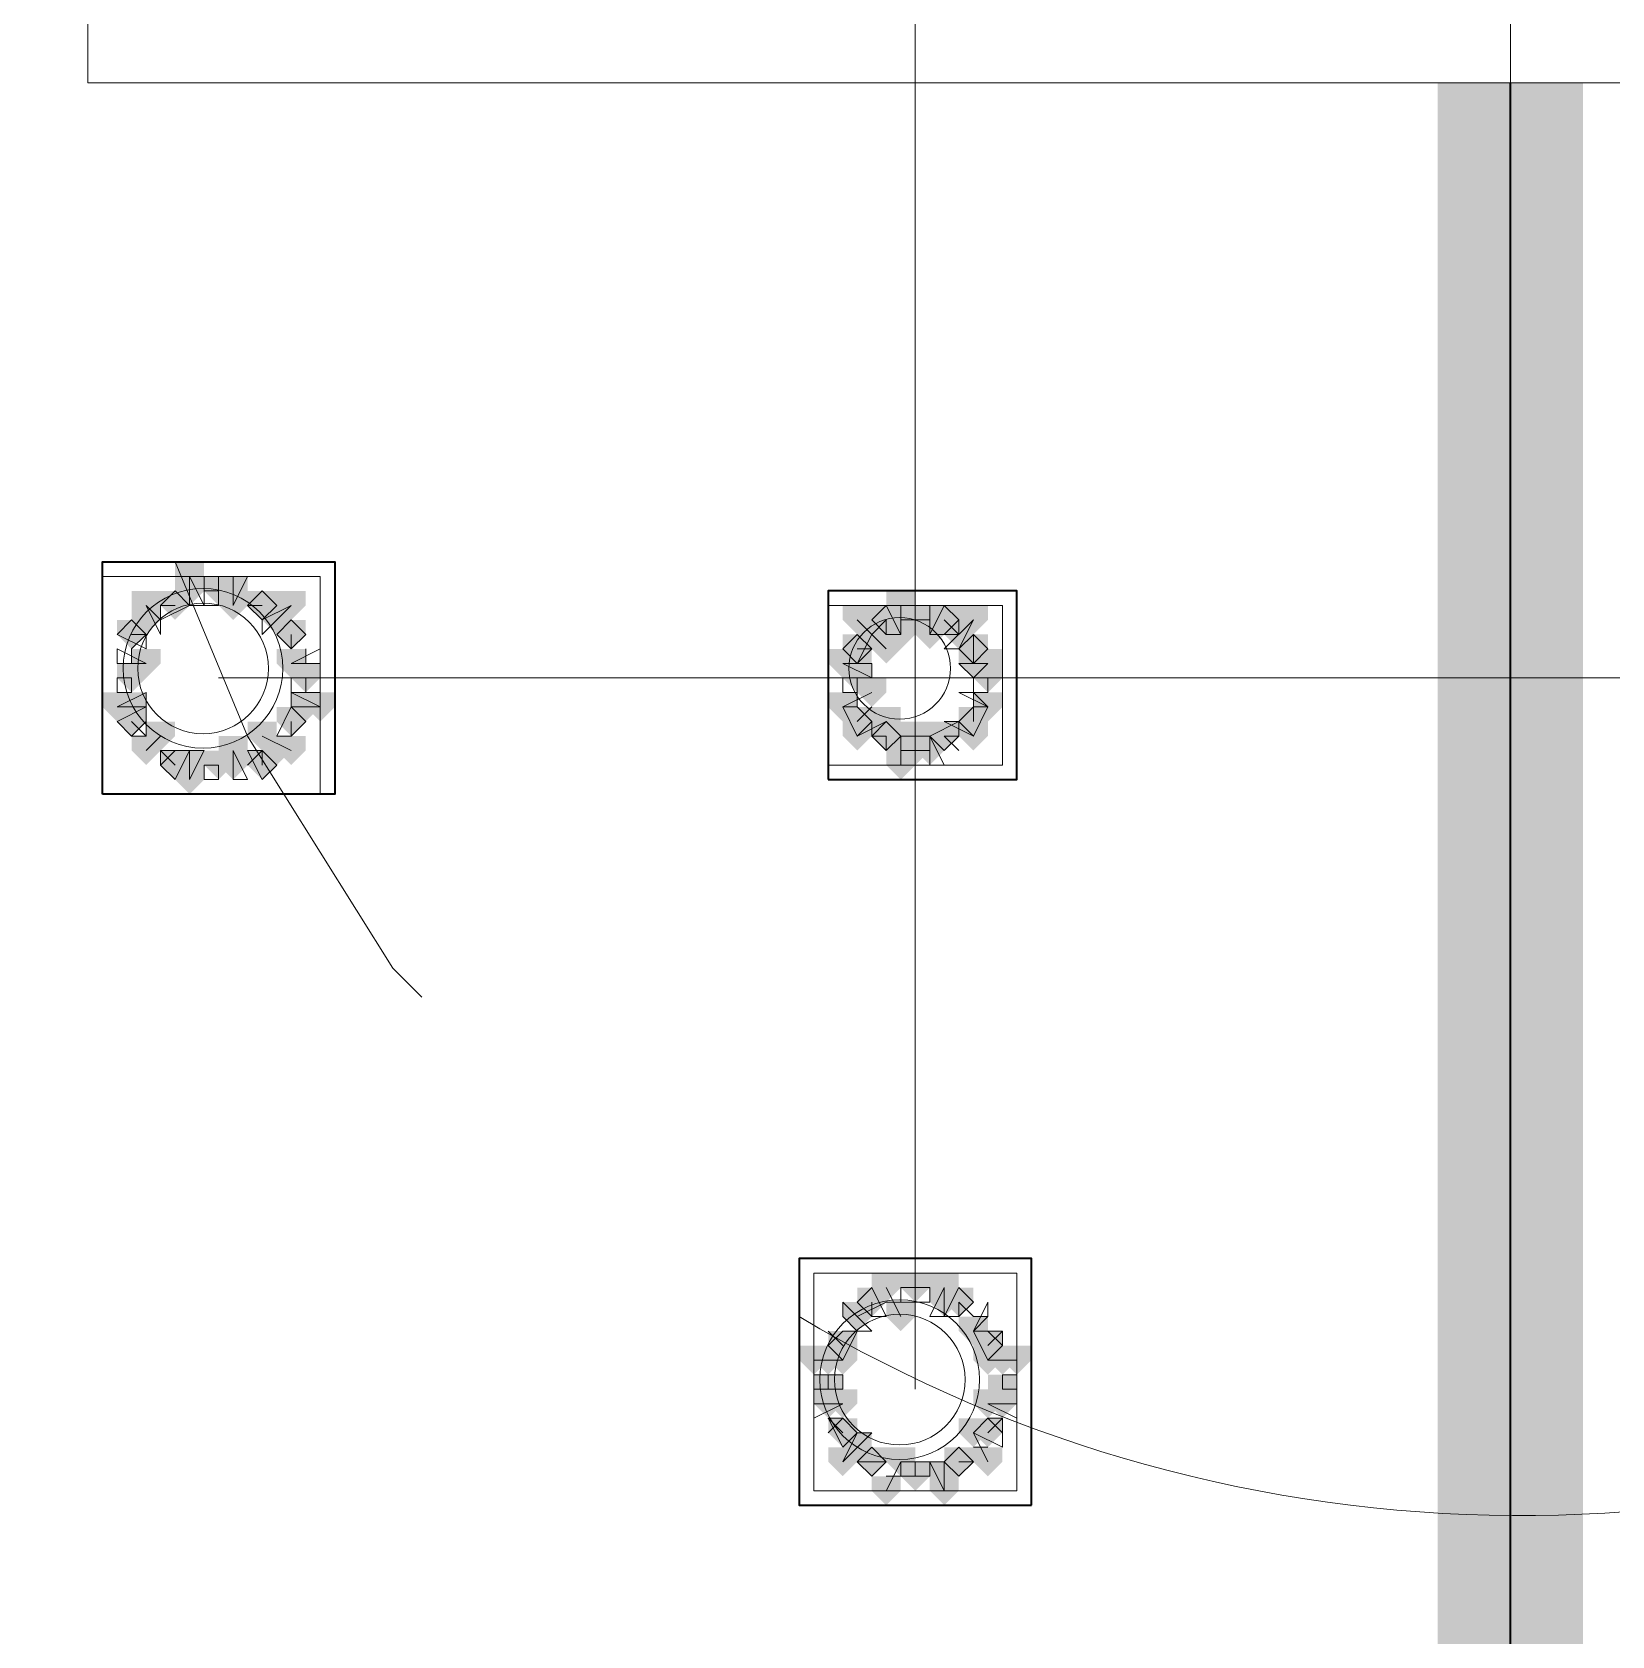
# Model space of a CAD drawing. Header units: millimetres. Extents: x 2315 to 4619, y 1334 to 1897.
# Drawn here: x 3759.81 to 3766.45, y 1548.17 to 1554.92 of the extents above; entities that cross this region are included whole.
import ezdxf

# ---------------------------------------------------------------- set-up
doc = ezdxf.new("R2010")
doc.units = ezdxf.units.MM
for name, color, linetype, true_color in [('PDF_10', 7, 'Continuous', 0x00b85c), ('PDF_AXIS', 7, 'Continuous', 0x00b85c), ('PDF_柱构件', 7, 'Continuous', 0x00b85c), ('PDF_转运站初步方案', 7, 'Continuous', 0x00b85c)]:
    doc.layers.add(name, color=color, linetype=linetype, true_color=true_color)
doc.layers.add('PDF_中心线层', color=1, linetype='Continuous')
doc.layers.add('PDF_粗实线层', color=7, linetype='Continuous')

msp = doc.modelspace()

# ---------------------------------------------------------------- hatches: boundary and pattern name
at = {"layer": 'PDF_10', "transparency": 33554559}
for points in [[(3760.5911, 1552.6298), (3760.53, 1552.6298), (3760.53, 1552.5687), (3760.5911, 1552.5076), (3760.6522, 1552.5687), (3760.6522, 1552.6298)], [(3760.5911, 1552.6298), (3760.53, 1552.6298), (3760.53, 1552.5687), (3760.5911, 1552.5076), (3760.6522, 1552.5687), (3760.6522, 1552.6298)], [(3760.4078, 1552.5687), (3760.3467, 1552.5687), (3760.3467, 1552.5076), (3760.4078, 1552.4466), (3760.4689, 1552.5076), (3760.4689, 1552.5687)], [(3760.4078, 1552.5687), (3760.3467, 1552.5687), (3760.3467, 1552.5076), (3760.4078, 1552.4466), (3760.4689, 1552.5076), (3760.4689, 1552.5687)], [(3760.7743, 1552.5687), (3760.7132, 1552.5687), (3760.7132, 1552.5076), (3760.7743, 1552.4466), (3760.8354, 1552.5076), (3760.8354, 1552.5687)], [(3760.7743, 1552.5687), (3760.7132, 1552.5687), (3760.7132, 1552.5076), (3760.7743, 1552.4466), (3760.8354, 1552.5076), (3760.8354, 1552.5687)], [(3760.7743, 1552.5687), (3760.7132, 1552.5687), (3760.7132, 1552.5076), (3760.7743, 1552.4466), (3760.8354, 1552.5076), (3760.8354, 1552.5687)], [(3760.2246, 1552.4466), (3760.1635, 1552.4466), (3760.1635, 1552.3855), (3760.2246, 1552.3244), (3760.2857, 1552.3855), (3760.2857, 1552.4466)], [(3760.2246, 1552.4466), (3760.1635, 1552.4466), (3760.1635, 1552.3855), (3760.2246, 1552.3244), (3760.2857, 1552.3855), (3760.2857, 1552.4466)], [(3760.8965, 1552.4466), (3760.8354, 1552.4466), (3760.8354, 1552.3855), (3760.8965, 1552.3244), (3760.9576, 1552.3855), (3760.9576, 1552.4466)], [(3760.8965, 1552.4466), (3760.8354, 1552.4466), (3760.8354, 1552.3855), (3760.8965, 1552.3244), (3760.9576, 1552.3855), (3760.9576, 1552.4466)], [(3760.8965, 1552.4466), (3760.8354, 1552.4466), (3760.8354, 1552.3855), (3760.8965, 1552.3244), (3760.9576, 1552.3855), (3760.9576, 1552.4466)], [(3763.4008, 1552.5076), (3763.3397, 1552.5076), (3763.3397, 1552.4466), (3763.4008, 1552.3855), (3763.4619, 1552.4466), (3763.4619, 1552.5076)], [(3763.4008, 1552.5076), (3763.3397, 1552.5076), (3763.3397, 1552.4466), (3763.4008, 1552.3855), (3763.4619, 1552.4466), (3763.4619, 1552.5076)], [(3763.523, 1552.5076), (3763.4619, 1552.5076), (3763.4619, 1552.4466), (3763.523, 1552.3855), (3763.584, 1552.4466), (3763.584, 1552.5076)], [(3763.523, 1552.5076), (3763.4619, 1552.5076), (3763.4619, 1552.4466), (3763.523, 1552.3855), (3763.584, 1552.4466), (3763.584, 1552.5076)], [(3763.6451, 1552.5076), (3763.584, 1552.5076), (3763.584, 1552.4466), (3763.6451, 1552.3855), (3763.7062, 1552.4466), (3763.7062, 1552.5076)], [(3763.6451, 1552.5076), (3763.584, 1552.5076), (3763.584, 1552.4466), (3763.6451, 1552.3855), (3763.7062, 1552.4466), (3763.7062, 1552.5076)], [(3763.2786, 1552.3855), (3763.2176, 1552.3855), (3763.2176, 1552.3244), (3763.2786, 1552.2633), (3763.3397, 1552.3244), (3763.3397, 1552.3855)], [(3763.2786, 1552.3855), (3763.2176, 1552.3855), (3763.2176, 1552.3244), (3763.2786, 1552.2633), (3763.3397, 1552.3244), (3763.3397, 1552.3855)], [(3763.7673, 1552.3855), (3763.7062, 1552.3855), (3763.7062, 1552.3244), (3763.7673, 1552.2633), (3763.8284, 1552.3244), (3763.8284, 1552.3855)], [(3763.7673, 1552.3855), (3763.7062, 1552.3855), (3763.7062, 1552.3244), (3763.7673, 1552.2633), (3763.8284, 1552.3244), (3763.8284, 1552.3855)], [(3763.7673, 1552.3855), (3763.7062, 1552.3855), (3763.7062, 1552.3244), (3763.7673, 1552.2633), (3763.8284, 1552.3244), (3763.8284, 1552.3855)], [(3760.2246, 1552.2633), (3760.1635, 1552.2633), (3760.1635, 1552.2022), (3760.2246, 1552.1412), (3760.2857, 1552.2022), (3760.2857, 1552.2633)], [(3760.2246, 1552.2633), (3760.1635, 1552.2633), (3760.1635, 1552.2022), (3760.2246, 1552.1412), (3760.2857, 1552.2022), (3760.2857, 1552.2633)], [(3760.9576, 1552.2633), (3760.8965, 1552.2633), (3760.8965, 1552.2022), (3760.9576, 1552.1412), (3761.0186, 1552.2022), (3761.0186, 1552.2633)], [(3760.9576, 1552.2633), (3760.8965, 1552.2633), (3760.8965, 1552.2022), (3760.9576, 1552.1412), (3761.0186, 1552.2022), (3761.0186, 1552.2633)], [(3763.2786, 1552.2633), (3763.2176, 1552.2633), (3763.2176, 1552.2022), (3763.2786, 1552.1412), (3763.3397, 1552.2022), (3763.3397, 1552.2633)], [(3763.2786, 1552.2633), (3763.2176, 1552.2633), (3763.2176, 1552.2022), (3763.2786, 1552.1412), (3763.3397, 1552.2022), (3763.3397, 1552.2633)], [(3763.8284, 1552.2633), (3763.7673, 1552.2633), (3763.7673, 1552.2022), (3763.8284, 1552.1412), (3763.8895, 1552.2022), (3763.8895, 1552.2633)], [(3763.8284, 1552.2633), (3763.7673, 1552.2633), (3763.7673, 1552.2022), (3763.8284, 1552.1412), (3763.8895, 1552.2022), (3763.8895, 1552.2633)], [(3760.2246, 1552.0801), (3760.1635, 1552.0801), (3760.1635, 1552.019), (3760.2246, 1551.9579), (3760.2857, 1552.019), (3760.2857, 1552.0801)], [(3760.2246, 1552.0801), (3760.1635, 1552.0801), (3760.1635, 1552.019), (3760.2246, 1551.9579), (3760.2857, 1552.019), (3760.2857, 1552.0801)], [(3760.8965, 1552.0801), (3760.8354, 1552.0801), (3760.8354, 1552.019), (3760.8965, 1551.9579), (3760.9576, 1552.019), (3760.9576, 1552.0801)], [(3760.8965, 1552.0801), (3760.8354, 1552.0801), (3760.8354, 1552.019), (3760.8965, 1551.9579), (3760.9576, 1552.019), (3760.9576, 1552.0801)], [(3763.2786, 1552.0801), (3763.2176, 1552.0801), (3763.2176, 1552.019), (3763.2786, 1551.9579), (3763.3397, 1552.019), (3763.3397, 1552.0801)], [(3763.2786, 1552.0801), (3763.2176, 1552.0801), (3763.2176, 1552.019), (3763.2786, 1551.9579), (3763.3397, 1552.019), (3763.3397, 1552.0801)], [(3763.7673, 1552.0801), (3763.7062, 1552.0801), (3763.7062, 1552.019), (3763.7673, 1551.9579), (3763.8284, 1552.019), (3763.8284, 1552.0801)], [(3763.7673, 1552.0801), (3763.7062, 1552.0801), (3763.7062, 1552.019), (3763.7673, 1551.9579), (3763.8284, 1552.019), (3763.8284, 1552.0801)], [(3763.4008, 1552.019), (3763.3397, 1552.019), (3763.3397, 1551.9579), (3763.4008, 1551.8968), (3763.4619, 1551.9579), (3763.4619, 1552.019)], [(3763.4008, 1552.019), (3763.3397, 1552.019), (3763.3397, 1551.9579), (3763.4008, 1551.8968), (3763.4619, 1551.9579), (3763.4619, 1552.019)], [(3763.6451, 1552.019), (3763.584, 1552.019), (3763.584, 1551.9579), (3763.6451, 1551.8968), (3763.7062, 1551.9579), (3763.7062, 1552.019)], [(3763.6451, 1552.019), (3763.584, 1552.019), (3763.584, 1551.9579), (3763.6451, 1551.8968), (3763.7062, 1551.9579), (3763.7062, 1552.019)], [(3763.523, 1551.9579), (3763.4619, 1551.9579), (3763.4619, 1551.8968), (3763.523, 1551.8357), (3763.584, 1551.8968), (3763.584, 1551.9579)], [(3763.523, 1551.9579), (3763.4619, 1551.9579), (3763.4619, 1551.8968), (3763.523, 1551.8357), (3763.584, 1551.8968), (3763.584, 1551.9579)], [(3760.4078, 1551.8968), (3760.3467, 1551.8968), (3760.3467, 1551.8357), (3760.4078, 1551.7747), (3760.4689, 1551.8357), (3760.4689, 1551.8968)], [(3760.4078, 1551.8968), (3760.3467, 1551.8968), (3760.3467, 1551.8357), (3760.4078, 1551.7747), (3760.4689, 1551.8357), (3760.4689, 1551.8968)], [(3760.5911, 1551.8968), (3760.53, 1551.8968), (3760.53, 1551.8357), (3760.5911, 1551.7747), (3760.6522, 1551.8357), (3760.6522, 1551.8968)], [(3760.5911, 1551.8968), (3760.53, 1551.8968), (3760.53, 1551.8357), (3760.5911, 1551.7747), (3760.6522, 1551.8357), (3760.6522, 1551.8968)], [(3760.7743, 1551.8968), (3760.7132, 1551.8968), (3760.7132, 1551.8357), (3760.7743, 1551.7747), (3760.8354, 1551.8357), (3760.8354, 1551.8968)], [(3760.7743, 1551.8968), (3760.7132, 1551.8968), (3760.7132, 1551.8357), (3760.7743, 1551.7747), (3760.8354, 1551.8357), (3760.8354, 1551.8968)], [(3763.523, 1549.6979), (3763.4619, 1549.6979), (3763.4619, 1549.6368), (3763.523, 1549.5757), (3763.584, 1549.6368), (3763.584, 1549.6979)], [(3763.523, 1549.6979), (3763.4619, 1549.6979), (3763.4619, 1549.6368), (3763.523, 1549.5757), (3763.584, 1549.6368), (3763.584, 1549.6979)], [(3763.3397, 1549.6368), (3763.2786, 1549.6368), (3763.2786, 1549.5757), (3763.3397, 1549.5147), (3763.4008, 1549.5757), (3763.4008, 1549.6368)], [(3763.3397, 1549.6368), (3763.2786, 1549.6368), (3763.2786, 1549.5757), (3763.3397, 1549.5147), (3763.4008, 1549.5757), (3763.4008, 1549.6368)], [(3763.7062, 1549.6368), (3763.6451, 1549.6368), (3763.6451, 1549.5757), (3763.7062, 1549.5147), (3763.7673, 1549.5757), (3763.7673, 1549.6368)], [(3763.7062, 1549.6368), (3763.6451, 1549.6368), (3763.6451, 1549.5757), (3763.7062, 1549.5147), (3763.7673, 1549.5757), (3763.7673, 1549.6368)], [(3763.2176, 1549.4536), (3763.1565, 1549.4536), (3763.1565, 1549.3925), (3763.2176, 1549.3314), (3763.2786, 1549.3925), (3763.2786, 1549.4536)], [(3763.2176, 1549.4536), (3763.1565, 1549.4536), (3763.1565, 1549.3925), (3763.2176, 1549.3314), (3763.2786, 1549.3925), (3763.2786, 1549.4536)], [(3763.8284, 1549.4536), (3763.7673, 1549.4536), (3763.7673, 1549.3925), (3763.8284, 1549.3314), (3763.8895, 1549.3925), (3763.8895, 1549.4536)], [(3763.8284, 1549.4536), (3763.7673, 1549.4536), (3763.7673, 1549.3925), (3763.8284, 1549.3314), (3763.8895, 1549.3925), (3763.8895, 1549.4536)], [(3763.1565, 1549.2703), (3763.0954, 1549.2703), (3763.0954, 1549.2093), (3763.1565, 1549.1482), (3763.2176, 1549.2093), (3763.2176, 1549.2703)], [(3763.1565, 1549.2703), (3763.0954, 1549.2703), (3763.0954, 1549.2093), (3763.1565, 1549.1482), (3763.2176, 1549.2093), (3763.2176, 1549.2703)], [(3763.1565, 1549.2703), (3763.0954, 1549.2703), (3763.0954, 1549.2093), (3763.1565, 1549.1482), (3763.2176, 1549.2093), (3763.2176, 1549.2703)], [(3763.8895, 1549.2703), (3763.8284, 1549.2703), (3763.8284, 1549.2093), (3763.8895, 1549.1482), (3763.9505, 1549.2093), (3763.9505, 1549.2703)], [(3763.8895, 1549.2703), (3763.8284, 1549.2703), (3763.8284, 1549.2093), (3763.8895, 1549.1482), (3763.9505, 1549.2093), (3763.9505, 1549.2703)], [(3763.2176, 1549.0871), (3763.1565, 1549.0871), (3763.1565, 1549.026), (3763.2176, 1548.9649), (3763.2786, 1549.026), (3763.2786, 1549.0871)], [(3763.2176, 1549.0871), (3763.1565, 1549.0871), (3763.1565, 1549.026), (3763.2176, 1548.9649), (3763.2786, 1549.026), (3763.2786, 1549.0871)], [(3763.8284, 1549.0871), (3763.7673, 1549.0871), (3763.7673, 1549.026), (3763.8284, 1548.9649), (3763.8895, 1549.026), (3763.8895, 1549.0871)], [(3763.8284, 1549.0871), (3763.7673, 1549.0871), (3763.7673, 1549.026), (3763.8284, 1548.9649), (3763.8895, 1549.026), (3763.8895, 1549.0871)], [(3763.3397, 1548.9649), (3763.2786, 1548.9649), (3763.2786, 1548.9039), (3763.3397, 1548.8428), (3763.4008, 1548.9039), (3763.4008, 1548.9649)], [(3763.3397, 1548.9649), (3763.2786, 1548.9649), (3763.2786, 1548.9039), (3763.3397, 1548.8428), (3763.4008, 1548.9039), (3763.4008, 1548.9649)], [(3763.3397, 1548.9649), (3763.2786, 1548.9649), (3763.2786, 1548.9039), (3763.3397, 1548.8428), (3763.4008, 1548.9039), (3763.4008, 1548.9649)], [(3763.7062, 1548.9649), (3763.6451, 1548.9649), (3763.6451, 1548.9039), (3763.7062, 1548.8428), (3763.7673, 1548.9039), (3763.7673, 1548.9649)], [(3763.7062, 1548.9649), (3763.6451, 1548.9649), (3763.6451, 1548.9039), (3763.7062, 1548.8428), (3763.7673, 1548.9039), (3763.7673, 1548.9649)], [(3763.7062, 1548.9649), (3763.6451, 1548.9649), (3763.6451, 1548.9039), (3763.7062, 1548.8428), (3763.7673, 1548.9039), (3763.7673, 1548.9649)], [(3763.523, 1548.9039), (3763.4619, 1548.9039), (3763.4619, 1548.8428), (3763.523, 1548.7817), (3763.584, 1548.8428), (3763.584, 1548.9039)], [(3763.523, 1548.9039), (3763.4619, 1548.9039), (3763.4619, 1548.8428), (3763.523, 1548.7817), (3763.584, 1548.8428), (3763.584, 1548.9039)]]:
    msp.add_hatch(color=6, dxfattribs=at).paths.add_polyline_path(points)
at = {"layer": 'PDF_柱构件', "transparency": 33554559}
for points in [[(3760.4689, 1552.6909), (3760.4078, 1552.6909), (3760.4078, 1552.6298), (3760.4689, 1552.5687), (3760.53, 1552.6298), (3760.53, 1552.6909)], [(3760.4689, 1552.6298), (3760.4078, 1552.6298), (3760.4078, 1552.5687), (3760.4689, 1552.5076), (3760.53, 1552.5687), (3760.53, 1552.6298)], [(3760.6522, 1552.6298), (3760.5911, 1552.6298), (3760.5911, 1552.5687), (3760.6522, 1552.5076), (3760.7132, 1552.5687), (3760.7132, 1552.6298)], [(3760.2857, 1552.5687), (3760.2246, 1552.5687), (3760.2246, 1552.5076), (3760.2857, 1552.4466), (3760.3467, 1552.5076), (3760.3467, 1552.5687)], [(3760.6522, 1552.5687), (3760.5911, 1552.5687), (3760.5911, 1552.5076), (3760.6522, 1552.4466), (3760.7132, 1552.5076), (3760.7132, 1552.5687)], [(3760.8965, 1552.5687), (3760.8354, 1552.5687), (3760.8354, 1552.5076), (3760.8965, 1552.4466), (3760.9576, 1552.5076), (3760.9576, 1552.5687)], [(3763.4619, 1552.5687), (3763.4008, 1552.5687), (3763.4008, 1552.5076), (3763.4619, 1552.4466), (3763.523, 1552.5076), (3763.523, 1552.5687)], [(3760.2857, 1552.5076), (3760.2246, 1552.5076), (3760.2246, 1552.4466), (3760.2857, 1552.3855), (3760.3467, 1552.4466), (3760.3467, 1552.5076)], [(3760.8354, 1552.5076), (3760.7743, 1552.5076), (3760.7743, 1552.4466), (3760.8354, 1552.3855), (3760.8965, 1552.4466), (3760.8965, 1552.5076)], [(3763.2786, 1552.5076), (3763.2176, 1552.5076), (3763.2176, 1552.4466), (3763.2786, 1552.3855), (3763.3397, 1552.4466), (3763.3397, 1552.5076)], [(3763.3397, 1552.4466), (3763.2786, 1552.4466), (3763.2786, 1552.3855), (3763.3397, 1552.3244), (3763.4008, 1552.3855), (3763.4008, 1552.4466)], [(3763.4619, 1552.5076), (3763.4008, 1552.5076), (3763.4008, 1552.4466), (3763.4619, 1552.3855), (3763.523, 1552.4466), (3763.523, 1552.5076)], [(3763.4619, 1552.4466), (3763.4008, 1552.4466), (3763.4008, 1552.3855), (3763.4619, 1552.3244), (3763.523, 1552.3855), (3763.523, 1552.4466)], [(3763.584, 1552.5076), (3763.523, 1552.5076), (3763.523, 1552.4466), (3763.584, 1552.3855), (3763.6451, 1552.4466), (3763.6451, 1552.5076)], [(3763.584, 1552.4466), (3763.523, 1552.4466), (3763.523, 1552.3855), (3763.584, 1552.3244), (3763.6451, 1552.3855), (3763.6451, 1552.4466)], [(3763.7062, 1552.4466), (3763.6451, 1552.4466), (3763.6451, 1552.3855), (3763.7062, 1552.3244), (3763.7673, 1552.3855), (3763.7673, 1552.4466)], [(3763.7673, 1552.5076), (3763.7062, 1552.5076), (3763.7062, 1552.4466), (3763.7673, 1552.3855), (3763.8284, 1552.4466), (3763.8284, 1552.5076)], [(3763.4008, 1552.3855), (3763.3397, 1552.3855), (3763.3397, 1552.3244), (3763.4008, 1552.2633), (3763.4619, 1552.3244), (3763.4619, 1552.3855)], [(3760.2857, 1552.3244), (3760.2246, 1552.3244), (3760.2246, 1552.2633), (3760.2857, 1552.2022), (3760.3467, 1552.2633), (3760.3467, 1552.3244)], [(3760.8965, 1552.3244), (3760.8354, 1552.3244), (3760.8354, 1552.2633), (3760.8965, 1552.2022), (3760.9576, 1552.2633), (3760.9576, 1552.3244)], [(3763.2176, 1552.3244), (3763.1565, 1552.3244), (3763.1565, 1552.2633), (3763.2176, 1552.2022), (3763.2786, 1552.2633), (3763.2786, 1552.3244)], [(3763.2786, 1552.3244), (3763.2176, 1552.3244), (3763.2176, 1552.2633), (3763.2786, 1552.2022), (3763.3397, 1552.2633), (3763.3397, 1552.3244)], [(3763.7673, 1552.3244), (3763.7062, 1552.3244), (3763.7062, 1552.2633), (3763.7673, 1552.2022), (3763.8284, 1552.2633), (3763.8284, 1552.3244)], [(3763.8284, 1552.3244), (3763.7673, 1552.3244), (3763.7673, 1552.2633), (3763.8284, 1552.2022), (3763.8895, 1552.2633), (3763.8895, 1552.3244)], [(3763.3397, 1552.2022), (3763.2786, 1552.2022), (3763.2786, 1552.1412), (3763.3397, 1552.0801), (3763.4008, 1552.1412), (3763.4008, 1552.2022)], [(3760.1635, 1552.1412), (3760.1024, 1552.1412), (3760.1024, 1552.0801), (3760.1635, 1552.019), (3760.2246, 1552.0801), (3760.2246, 1552.1412)], [(3760.2246, 1552.1412), (3760.1635, 1552.1412), (3760.1635, 1552.0801), (3760.2246, 1552.019), (3760.2857, 1552.0801), (3760.2857, 1552.1412)], [(3760.9576, 1552.1412), (3760.8965, 1552.1412), (3760.8965, 1552.0801), (3760.9576, 1552.019), (3761.0186, 1552.0801), (3761.0186, 1552.1412)], [(3761.0186, 1552.1412), (3760.9576, 1552.1412), (3760.9576, 1552.0801), (3761.0186, 1552.019), (3761.0797, 1552.0801), (3761.0797, 1552.1412)], [(3763.2176, 1552.1412), (3763.1565, 1552.1412), (3763.1565, 1552.0801), (3763.2176, 1552.019), (3763.2786, 1552.0801), (3763.2786, 1552.1412)], [(3763.8284, 1552.1412), (3763.7673, 1552.1412), (3763.7673, 1552.0801), (3763.8284, 1552.019), (3763.8895, 1552.0801), (3763.8895, 1552.1412)], [(3763.4008, 1552.0801), (3763.3397, 1552.0801), (3763.3397, 1552.019), (3763.4008, 1551.9579), (3763.4619, 1552.019), (3763.4619, 1552.0801)], [(3760.3467, 1552.019), (3760.2857, 1552.019), (3760.2857, 1551.9579), (3760.3467, 1551.8968), (3760.4078, 1551.9579), (3760.4078, 1552.019)], [(3760.7743, 1552.019), (3760.7132, 1552.019), (3760.7132, 1551.9579), (3760.7743, 1551.8968), (3760.8354, 1551.9579), (3760.8354, 1552.019)], [(3763.2786, 1552.019), (3763.2176, 1552.019), (3763.2176, 1551.9579), (3763.2786, 1551.8968), (3763.3397, 1551.9579), (3763.3397, 1552.019)], [(3763.4619, 1552.019), (3763.4008, 1552.019), (3763.4008, 1551.9579), (3763.4619, 1551.8968), (3763.523, 1551.9579), (3763.523, 1552.019)], [(3763.584, 1552.019), (3763.523, 1552.019), (3763.523, 1551.9579), (3763.584, 1551.8968), (3763.6451, 1551.9579), (3763.6451, 1552.019)], [(3763.7673, 1552.019), (3763.7062, 1552.019), (3763.7062, 1551.9579), (3763.7673, 1551.8968), (3763.8284, 1551.9579), (3763.8284, 1552.019)], [(3760.2857, 1551.9579), (3760.2246, 1551.9579), (3760.2246, 1551.8968), (3760.2857, 1551.8357), (3760.3467, 1551.8968), (3760.3467, 1551.9579)], [(3760.2857, 1551.9579), (3760.2246, 1551.9579), (3760.2246, 1551.8968), (3760.2857, 1551.8357), (3760.3467, 1551.8968), (3760.3467, 1551.9579)], [(3760.6522, 1551.9579), (3760.5911, 1551.9579), (3760.5911, 1551.8968), (3760.6522, 1551.8357), (3760.7132, 1551.8968), (3760.7132, 1551.9579)], [(3760.8354, 1551.9579), (3760.7743, 1551.9579), (3760.7743, 1551.8968), (3760.8354, 1551.8357), (3760.8965, 1551.8968), (3760.8965, 1551.9579)], [(3760.8965, 1551.9579), (3760.8354, 1551.9579), (3760.8354, 1551.8968), (3760.8965, 1551.8357), (3760.9576, 1551.8968), (3760.9576, 1551.9579)], [(3763.4619, 1551.9579), (3763.4008, 1551.9579), (3763.4008, 1551.8968), (3763.4619, 1551.8357), (3763.523, 1551.8968), (3763.523, 1551.9579)], [(3763.584, 1551.9579), (3763.523, 1551.9579), (3763.523, 1551.8968), (3763.584, 1551.8357), (3763.6451, 1551.8968), (3763.6451, 1551.9579)], [(3760.4689, 1551.8968), (3760.4078, 1551.8968), (3760.4078, 1551.8357), (3760.4689, 1551.7747), (3760.53, 1551.8357), (3760.53, 1551.8968)], [(3760.6522, 1551.8968), (3760.5911, 1551.8968), (3760.5911, 1551.8357), (3760.6522, 1551.7747), (3760.7132, 1551.8357), (3760.7132, 1551.8968)], [(3763.4619, 1551.8968), (3763.4008, 1551.8968), (3763.4008, 1551.8357), (3763.4619, 1551.7747), (3763.523, 1551.8357), (3763.523, 1551.8968)], [(3760.4689, 1551.8357), (3760.4078, 1551.8357), (3760.4078, 1551.7747), (3760.4689, 1551.7136), (3760.53, 1551.7747), (3760.53, 1551.8357)], [(3763.4008, 1549.6979), (3763.3397, 1549.6979), (3763.3397, 1549.6368), (3763.4008, 1549.5757), (3763.4619, 1549.6368), (3763.4619, 1549.6979)], [(3763.6451, 1549.6979), (3763.584, 1549.6979), (3763.584, 1549.6368), (3763.6451, 1549.5757), (3763.7062, 1549.6368), (3763.7062, 1549.6979)], [(3763.6451, 1549.6368), (3763.584, 1549.6368), (3763.584, 1549.5757), (3763.6451, 1549.5147), (3763.7062, 1549.5757), (3763.7062, 1549.6368)], [(3763.2786, 1549.5757), (3763.2176, 1549.5757), (3763.2176, 1549.5147), (3763.2786, 1549.4536), (3763.3397, 1549.5147), (3763.3397, 1549.5757)], [(3763.4619, 1549.5757), (3763.4008, 1549.5757), (3763.4008, 1549.5147), (3763.4619, 1549.4536), (3763.523, 1549.5147), (3763.523, 1549.5757)], [(3763.7673, 1549.5147), (3763.7062, 1549.5147), (3763.7062, 1549.4536), (3763.7673, 1549.3925), (3763.8284, 1549.4536), (3763.8284, 1549.5147)], [(3763.0954, 1549.3925), (3763.0343, 1549.3925), (3763.0343, 1549.3314), (3763.0954, 1549.2703), (3763.1565, 1549.3314), (3763.1565, 1549.3925)], [(3763.1565, 1549.3925), (3763.0954, 1549.3925), (3763.0954, 1549.3314), (3763.1565, 1549.2703), (3763.2176, 1549.3314), (3763.2176, 1549.3925)], [(3763.2176, 1549.3925), (3763.1565, 1549.3925), (3763.1565, 1549.3314), (3763.2176, 1549.2703), (3763.2786, 1549.3314), (3763.2786, 1549.3925)], [(3763.8284, 1549.3925), (3763.7673, 1549.3925), (3763.7673, 1549.3314), (3763.8284, 1549.2703), (3763.8895, 1549.3314), (3763.8895, 1549.3925)], [(3763.8895, 1549.3925), (3763.8284, 1549.3925), (3763.8284, 1549.3314), (3763.8895, 1549.2703), (3763.9505, 1549.3314), (3763.9505, 1549.3925)], [(3763.9505, 1549.3925), (3763.8895, 1549.3925), (3763.8895, 1549.3314), (3763.9505, 1549.2703), (3764.0116, 1549.3314), (3764.0116, 1549.3925)], [(3763.1565, 1549.2093), (3763.0954, 1549.2093), (3763.0954, 1549.1482), (3763.1565, 1549.0871), (3763.2176, 1549.1482), (3763.2176, 1549.2093)], [(3763.2176, 1549.2093), (3763.1565, 1549.2093), (3763.1565, 1549.1482), (3763.2176, 1549.0871), (3763.2786, 1549.1482), (3763.2786, 1549.2093)], [(3763.8284, 1549.2093), (3763.7673, 1549.2093), (3763.7673, 1549.1482), (3763.8284, 1549.0871), (3763.8895, 1549.1482), (3763.8895, 1549.2093)], [(3763.8895, 1549.2093), (3763.8284, 1549.2093), (3763.8284, 1549.1482), (3763.8895, 1549.0871), (3763.9505, 1549.1482), (3763.9505, 1549.2093)], [(3763.7673, 1549.0871), (3763.7062, 1549.0871), (3763.7062, 1549.026), (3763.7673, 1548.9649), (3763.8284, 1549.026), (3763.8284, 1549.0871)], [(3763.2786, 1549.026), (3763.2176, 1549.026), (3763.2176, 1548.9649), (3763.2786, 1548.9039), (3763.3397, 1548.9649), (3763.3397, 1549.026)], [(3763.2176, 1548.9649), (3763.1565, 1548.9649), (3763.1565, 1548.9039), (3763.2176, 1548.8428), (3763.2786, 1548.9039), (3763.2786, 1548.9649)], [(3763.4619, 1548.9649), (3763.4008, 1548.9649), (3763.4008, 1548.9039), (3763.4619, 1548.8428), (3763.523, 1548.9039), (3763.523, 1548.9649)], [(3763.8284, 1548.9649), (3763.7673, 1548.9649), (3763.7673, 1548.9039), (3763.8284, 1548.8428), (3763.8895, 1548.9039), (3763.8895, 1548.9649)], [(3763.6451, 1548.9039), (3763.584, 1548.9039), (3763.584, 1548.8428), (3763.6451, 1548.7817), (3763.7062, 1548.8428), (3763.7062, 1548.9039)], [(3763.4008, 1548.8428), (3763.3397, 1548.8428), (3763.3397, 1548.7817), (3763.4008, 1548.7206), (3763.4619, 1548.7817), (3763.4619, 1548.8428)], [(3763.6451, 1548.8428), (3763.584, 1548.8428), (3763.584, 1548.7817), (3763.6451, 1548.7206), (3763.7062, 1548.7817), (3763.7062, 1548.8428)]]:
    msp.add_hatch(color=6, dxfattribs=at).paths.add_polyline_path(points)
at = {"layer": 'PDF_粗实线层', "transparency": 33554559}
msp.add_hatch(color=256, dxfattribs=at).paths.add_polyline_path([(3766.3327, 1554.7066), (3765.7219, 1554.7066), (3765.7219, 1542.0017), (3710.3213, 1542.0017), (3710.3213, 1554.7066), (3709.7105, 1554.7066), (3709.7105, 1541.3909), (3766.3327, 1541.3909)])
at = {"layer": 'PDF_转运站初步方案', "transparency": 33554559}
for points in [[(3760.5911, 1552.6298), (3760.53, 1552.6298), (3760.53, 1552.5687), (3760.5911, 1552.5076), (3760.6522, 1552.5687), (3760.6522, 1552.6298)], [(3760.5911, 1552.6298), (3760.53, 1552.6298), (3760.53, 1552.5687), (3760.5911, 1552.5076), (3760.6522, 1552.5687), (3760.6522, 1552.6298)], [(3760.4078, 1552.5687), (3760.3467, 1552.5687), (3760.3467, 1552.5076), (3760.4078, 1552.4466), (3760.4689, 1552.5076), (3760.4689, 1552.5687)], [(3760.4078, 1552.5687), (3760.3467, 1552.5687), (3760.3467, 1552.5076), (3760.4078, 1552.4466), (3760.4689, 1552.5076), (3760.4689, 1552.5687)], [(3760.7743, 1552.5687), (3760.7132, 1552.5687), (3760.7132, 1552.5076), (3760.7743, 1552.4466), (3760.8354, 1552.5076), (3760.8354, 1552.5687)], [(3760.7743, 1552.5687), (3760.7132, 1552.5687), (3760.7132, 1552.5076), (3760.7743, 1552.4466), (3760.8354, 1552.5076), (3760.8354, 1552.5687)], [(3760.2246, 1552.4466), (3760.1635, 1552.4466), (3760.1635, 1552.3855), (3760.2246, 1552.3244), (3760.2857, 1552.3855), (3760.2857, 1552.4466)], [(3760.2246, 1552.4466), (3760.1635, 1552.4466), (3760.1635, 1552.3855), (3760.2246, 1552.3244), (3760.2857, 1552.3855), (3760.2857, 1552.4466)], [(3760.8965, 1552.4466), (3760.8354, 1552.4466), (3760.8354, 1552.3855), (3760.8965, 1552.3244), (3760.9576, 1552.3855), (3760.9576, 1552.4466)], [(3760.8965, 1552.4466), (3760.8354, 1552.4466), (3760.8354, 1552.3855), (3760.8965, 1552.3244), (3760.9576, 1552.3855), (3760.9576, 1552.4466)], [(3763.4008, 1552.5076), (3763.3397, 1552.5076), (3763.3397, 1552.4466), (3763.4008, 1552.3855), (3763.4619, 1552.4466), (3763.4619, 1552.5076)], [(3763.4008, 1552.5076), (3763.3397, 1552.5076), (3763.3397, 1552.4466), (3763.4008, 1552.3855), (3763.4619, 1552.4466), (3763.4619, 1552.5076)], [(3763.523, 1552.5076), (3763.4619, 1552.5076), (3763.4619, 1552.4466), (3763.523, 1552.3855), (3763.584, 1552.4466), (3763.584, 1552.5076)], [(3763.523, 1552.5076), (3763.4619, 1552.5076), (3763.4619, 1552.4466), (3763.523, 1552.3855), (3763.584, 1552.4466), (3763.584, 1552.5076)], [(3763.6451, 1552.5076), (3763.584, 1552.5076), (3763.584, 1552.4466), (3763.6451, 1552.3855), (3763.7062, 1552.4466), (3763.7062, 1552.5076)], [(3763.6451, 1552.5076), (3763.584, 1552.5076), (3763.584, 1552.4466), (3763.6451, 1552.3855), (3763.7062, 1552.4466), (3763.7062, 1552.5076)], [(3763.2786, 1552.3855), (3763.2176, 1552.3855), (3763.2176, 1552.3244), (3763.2786, 1552.2633), (3763.3397, 1552.3244), (3763.3397, 1552.3855)], [(3763.2786, 1552.3855), (3763.2176, 1552.3855), (3763.2176, 1552.3244), (3763.2786, 1552.2633), (3763.3397, 1552.3244), (3763.3397, 1552.3855)], [(3763.7673, 1552.3855), (3763.7062, 1552.3855), (3763.7062, 1552.3244), (3763.7673, 1552.2633), (3763.8284, 1552.3244), (3763.8284, 1552.3855)], [(3763.7673, 1552.3855), (3763.7062, 1552.3855), (3763.7062, 1552.3244), (3763.7673, 1552.2633), (3763.8284, 1552.3244), (3763.8284, 1552.3855)], [(3760.2246, 1552.2633), (3760.1635, 1552.2633), (3760.1635, 1552.2022), (3760.2246, 1552.1412), (3760.2857, 1552.2022), (3760.2857, 1552.2633)], [(3760.2246, 1552.2633), (3760.1635, 1552.2633), (3760.1635, 1552.2022), (3760.2246, 1552.1412), (3760.2857, 1552.2022), (3760.2857, 1552.2633)], [(3760.9576, 1552.2633), (3760.8965, 1552.2633), (3760.8965, 1552.2022), (3760.9576, 1552.1412), (3761.0186, 1552.2022), (3761.0186, 1552.2633)], [(3760.9576, 1552.2633), (3760.8965, 1552.2633), (3760.8965, 1552.2022), (3760.9576, 1552.1412), (3761.0186, 1552.2022), (3761.0186, 1552.2633)], [(3763.2786, 1552.2633), (3763.2176, 1552.2633), (3763.2176, 1552.2022), (3763.2786, 1552.1412), (3763.3397, 1552.2022), (3763.3397, 1552.2633)], [(3763.2786, 1552.2633), (3763.2176, 1552.2633), (3763.2176, 1552.2022), (3763.2786, 1552.1412), (3763.3397, 1552.2022), (3763.3397, 1552.2633)], [(3763.8284, 1552.2633), (3763.7673, 1552.2633), (3763.7673, 1552.2022), (3763.8284, 1552.1412), (3763.8895, 1552.2022), (3763.8895, 1552.2633)], [(3763.8284, 1552.2633), (3763.7673, 1552.2633), (3763.7673, 1552.2022), (3763.8284, 1552.1412), (3763.8895, 1552.2022), (3763.8895, 1552.2633)], [(3760.2246, 1552.0801), (3760.1635, 1552.0801), (3760.1635, 1552.019), (3760.2246, 1551.9579), (3760.2857, 1552.019), (3760.2857, 1552.0801)], [(3760.2246, 1552.0801), (3760.1635, 1552.0801), (3760.1635, 1552.019), (3760.2246, 1551.9579), (3760.2857, 1552.019), (3760.2857, 1552.0801)], [(3760.8965, 1552.0801), (3760.8354, 1552.0801), (3760.8354, 1552.019), (3760.8965, 1551.9579), (3760.9576, 1552.019), (3760.9576, 1552.0801)], [(3760.8965, 1552.0801), (3760.8354, 1552.0801), (3760.8354, 1552.019), (3760.8965, 1551.9579), (3760.9576, 1552.019), (3760.9576, 1552.0801)], [(3763.2786, 1552.0801), (3763.2176, 1552.0801), (3763.2176, 1552.019), (3763.2786, 1551.9579), (3763.3397, 1552.019), (3763.3397, 1552.0801)], [(3763.2786, 1552.0801), (3763.2176, 1552.0801), (3763.2176, 1552.019), (3763.2786, 1551.9579), (3763.3397, 1552.019), (3763.3397, 1552.0801)], [(3763.7673, 1552.0801), (3763.7062, 1552.0801), (3763.7062, 1552.019), (3763.7673, 1551.9579), (3763.8284, 1552.019), (3763.8284, 1552.0801)], [(3763.7673, 1552.0801), (3763.7062, 1552.0801), (3763.7062, 1552.019), (3763.7673, 1551.9579), (3763.8284, 1552.019), (3763.8284, 1552.0801)], [(3763.4008, 1552.019), (3763.3397, 1552.019), (3763.3397, 1551.9579), (3763.4008, 1551.8968), (3763.4619, 1551.9579), (3763.4619, 1552.019)], [(3763.4008, 1552.019), (3763.3397, 1552.019), (3763.3397, 1551.9579), (3763.4008, 1551.8968), (3763.4619, 1551.9579), (3763.4619, 1552.019)], [(3763.6451, 1552.019), (3763.584, 1552.019), (3763.584, 1551.9579), (3763.6451, 1551.8968), (3763.7062, 1551.9579), (3763.7062, 1552.019)], [(3763.6451, 1552.019), (3763.584, 1552.019), (3763.584, 1551.9579), (3763.6451, 1551.8968), (3763.7062, 1551.9579), (3763.7062, 1552.019)], [(3763.523, 1551.9579), (3763.4619, 1551.9579), (3763.4619, 1551.8968), (3763.523, 1551.8357), (3763.584, 1551.8968), (3763.584, 1551.9579)], [(3763.523, 1551.9579), (3763.4619, 1551.9579), (3763.4619, 1551.8968), (3763.523, 1551.8357), (3763.584, 1551.8968), (3763.584, 1551.9579)], [(3760.4078, 1551.8968), (3760.3467, 1551.8968), (3760.3467, 1551.8357), (3760.4078, 1551.7747), (3760.4689, 1551.8357), (3760.4689, 1551.8968)], [(3760.4078, 1551.8968), (3760.3467, 1551.8968), (3760.3467, 1551.8357), (3760.4078, 1551.7747), (3760.4689, 1551.8357), (3760.4689, 1551.8968)], [(3760.5911, 1551.8968), (3760.53, 1551.8968), (3760.53, 1551.8357), (3760.5911, 1551.7747), (3760.6522, 1551.8357), (3760.6522, 1551.8968)], [(3760.5911, 1551.8968), (3760.53, 1551.8968), (3760.53, 1551.8357), (3760.5911, 1551.7747), (3760.6522, 1551.8357), (3760.6522, 1551.8968)], [(3760.7743, 1551.8968), (3760.7132, 1551.8968), (3760.7132, 1551.8357), (3760.7743, 1551.7747), (3760.8354, 1551.8357), (3760.8354, 1551.8968)], [(3760.7743, 1551.8968), (3760.7132, 1551.8968), (3760.7132, 1551.8357), (3760.7743, 1551.7747), (3760.8354, 1551.8357), (3760.8354, 1551.8968)], [(3763.523, 1549.6979), (3763.4619, 1549.6979), (3763.4619, 1549.6368), (3763.523, 1549.5757), (3763.584, 1549.6368), (3763.584, 1549.6979)], [(3763.523, 1549.6979), (3763.4619, 1549.6979), (3763.4619, 1549.6368), (3763.523, 1549.5757), (3763.584, 1549.6368), (3763.584, 1549.6979)], [(3763.3397, 1549.6368), (3763.2786, 1549.6368), (3763.2786, 1549.5757), (3763.3397, 1549.5147), (3763.4008, 1549.5757), (3763.4008, 1549.6368)], [(3763.3397, 1549.6368), (3763.2786, 1549.6368), (3763.2786, 1549.5757), (3763.3397, 1549.5147), (3763.4008, 1549.5757), (3763.4008, 1549.6368)], [(3763.7062, 1549.6368), (3763.6451, 1549.6368), (3763.6451, 1549.5757), (3763.7062, 1549.5147), (3763.7673, 1549.5757), (3763.7673, 1549.6368)], [(3763.7062, 1549.6368), (3763.6451, 1549.6368), (3763.6451, 1549.5757), (3763.7062, 1549.5147), (3763.7673, 1549.5757), (3763.7673, 1549.6368)], [(3763.2176, 1549.4536), (3763.1565, 1549.4536), (3763.1565, 1549.3925), (3763.2176, 1549.3314), (3763.2786, 1549.3925), (3763.2786, 1549.4536)], [(3763.2176, 1549.4536), (3763.1565, 1549.4536), (3763.1565, 1549.3925), (3763.2176, 1549.3314), (3763.2786, 1549.3925), (3763.2786, 1549.4536)], [(3763.8284, 1549.4536), (3763.7673, 1549.4536), (3763.7673, 1549.3925), (3763.8284, 1549.3314), (3763.8895, 1549.3925), (3763.8895, 1549.4536)], [(3763.8284, 1549.4536), (3763.7673, 1549.4536), (3763.7673, 1549.3925), (3763.8284, 1549.3314), (3763.8895, 1549.3925), (3763.8895, 1549.4536)], [(3763.1565, 1549.2703), (3763.0954, 1549.2703), (3763.0954, 1549.2093), (3763.1565, 1549.1482), (3763.2176, 1549.2093), (3763.2176, 1549.2703)], [(3763.1565, 1549.2703), (3763.0954, 1549.2703), (3763.0954, 1549.2093), (3763.1565, 1549.1482), (3763.2176, 1549.2093), (3763.2176, 1549.2703)], [(3763.8895, 1549.2703), (3763.8284, 1549.2703), (3763.8284, 1549.2093), (3763.8895, 1549.1482), (3763.9505, 1549.2093), (3763.9505, 1549.2703)], [(3763.8895, 1549.2703), (3763.8284, 1549.2703), (3763.8284, 1549.2093), (3763.8895, 1549.1482), (3763.9505, 1549.2093), (3763.9505, 1549.2703)], [(3763.2176, 1549.0871), (3763.1565, 1549.0871), (3763.1565, 1549.026), (3763.2176, 1548.9649), (3763.2786, 1549.026), (3763.2786, 1549.0871)], [(3763.2176, 1549.0871), (3763.1565, 1549.0871), (3763.1565, 1549.026), (3763.2176, 1548.9649), (3763.2786, 1549.026), (3763.2786, 1549.0871)], [(3763.8284, 1549.0871), (3763.7673, 1549.0871), (3763.7673, 1549.026), (3763.8284, 1548.9649), (3763.8895, 1549.026), (3763.8895, 1549.0871)], [(3763.8284, 1549.0871), (3763.7673, 1549.0871), (3763.7673, 1549.026), (3763.8284, 1548.9649), (3763.8895, 1549.026), (3763.8895, 1549.0871)], [(3763.3397, 1548.9649), (3763.2786, 1548.9649), (3763.2786, 1548.9039), (3763.3397, 1548.8428), (3763.4008, 1548.9039), (3763.4008, 1548.9649)], [(3763.3397, 1548.9649), (3763.2786, 1548.9649), (3763.2786, 1548.9039), (3763.3397, 1548.8428), (3763.4008, 1548.9039), (3763.4008, 1548.9649)], [(3763.7062, 1548.9649), (3763.6451, 1548.9649), (3763.6451, 1548.9039), (3763.7062, 1548.8428), (3763.7673, 1548.9039), (3763.7673, 1548.9649)], [(3763.7062, 1548.9649), (3763.6451, 1548.9649), (3763.6451, 1548.9039), (3763.7062, 1548.8428), (3763.7673, 1548.9039), (3763.7673, 1548.9649)], [(3763.523, 1548.9039), (3763.4619, 1548.9039), (3763.4619, 1548.8428), (3763.523, 1548.7817), (3763.584, 1548.8428), (3763.584, 1548.9039)], [(3763.523, 1548.9039), (3763.4619, 1548.9039), (3763.4619, 1548.8428), (3763.523, 1548.7817), (3763.584, 1548.8428), (3763.584, 1548.9039)]]:
    msp.add_hatch(color=6, dxfattribs=at).paths.add_polyline_path(points)

# ---------------------------------------------------------------- linework, layer by layer
at = {"layer": 'PDF_10', "color": 6, "lineweight": 18}
for points in [[(3760.5911, 1552.5076), (3760.5911, 1552.5687), (3760.53, 1552.5687)], [(3760.3467, 1552.5076), (3760.4078, 1552.5076), (3760.3467, 1552.5076)], [(3760.7743, 1552.5076), (3760.7132, 1552.5076)], [(3763.4008, 1552.3855), (3763.4008, 1552.4466), (3763.3397, 1552.3855), (3763.2786, 1552.2633)], [(3763.584, 1552.4466), (3763.4619, 1552.4466)], [(3763.523, 1552.4466), (3763.523, 1552.5076)], [(3763.7062, 1552.3855), (3763.6451, 1552.4466)], [(3763.6451, 1552.3855), (3763.7062, 1552.4466)], [(3760.2246, 1552.3855), (3760.2857, 1552.3855), (3760.2246, 1552.3244)], [(3760.8965, 1552.3244), (3760.8965, 1552.3855)], [(3763.7673, 1552.2633), (3763.7673, 1552.3855)], [(3763.3397, 1552.3244), (3763.2786, 1552.3244)], [(3760.1635, 1552.2022), (3760.2246, 1552.2022), (3760.2246, 1552.1412)], [(3760.9576, 1552.1412), (3760.9576, 1552.2022), (3760.8965, 1552.2022)], [(3763.2176, 1552.2022), (3763.2786, 1552.2022), (3763.2786, 1552.1412)], [(3763.8284, 1552.1412), (3763.8284, 1552.2022), (3763.7673, 1552.2022)], [(3763.2786, 1552.0801), (3763.3397, 1552.019)], [(3763.3397, 1552.0801), (3763.2786, 1552.019)], [(3763.7673, 1552.019), (3763.7673, 1552.0801), (3763.7673, 1552.019)], [(3760.2246, 1552.019), (3760.2857, 1551.9579)], [(3760.2857, 1552.019), (3760.2246, 1551.9579)], [(3760.8965, 1551.9579), (3760.8965, 1552.019), (3760.8965, 1551.9579)], [(3763.3397, 1551.9579), (3763.4008, 1551.9579), (3763.4008, 1551.8968)], [(3763.523, 1551.9579), (3763.523, 1551.8968)], [(3763.7062, 1551.8968), (3763.6451, 1551.9579), (3763.7062, 1551.9579)], [(3760.3467, 1551.8968), (3760.4078, 1551.8357)], [(3760.4078, 1551.8968), (3760.3467, 1551.8357)], [(3760.7132, 1551.8357), (3760.7743, 1551.8968), (3760.7743, 1551.8357)], [(3763.4619, 1551.8968), (3763.584, 1551.8968)], [(3760.53, 1551.8357), (3760.5911, 1551.8357), (3760.5911, 1551.7747)], [(3763.4619, 1549.6368), (3763.584, 1549.6368)], [(3763.523, 1549.5757), (3763.523, 1549.6368)], [(3763.2786, 1549.5147), (3763.4008, 1549.5757)], [(3763.3397, 1549.5147), (3763.3397, 1549.5757)], [(3763.7062, 1549.5147), (3763.7062, 1549.5757), (3763.7673, 1549.5147)], [(3763.1565, 1549.3925), (3763.2176, 1549.4536)], [(3763.2176, 1549.3925), (3763.1565, 1549.4536)], [(3763.8284, 1549.4536), (3763.8895, 1549.3925)], [(3763.8284, 1549.3925), (3763.8895, 1549.4536)], [(3763.1565, 1549.2093), (3763.1565, 1549.2703)], [(3763.8895, 1549.2703), (3763.8895, 1549.2093), (3763.9505, 1549.2093)], [(3763.2176, 1549.026), (3763.1565, 1549.0871)], [(3763.2176, 1549.0871), (3763.1565, 1549.026)], [(3763.8895, 1549.0871), (3763.8284, 1549.026)], [(3763.8284, 1549.0871), (3763.8895, 1549.026)], [(3763.4008, 1548.9039), (3763.2786, 1548.9039)], [(3763.523, 1548.9039), (3763.523, 1548.8428)], [(3763.7673, 1548.9039), (3763.7062, 1548.9039)], [(3763.584, 1548.8428), (3763.4619, 1548.8428)]]:
    msp.add_lwpolyline(points, dxfattribs=at)
at = {"layer": 'PDF_AXIS', "color": 6, "lineweight": 18}
for points in [[(3760.1024, 1551.7136), (3760.1024, 1552.6298), (3761.0186, 1552.6298), (3761.0186, 1551.7136)], [(3763.1565, 1551.8357), (3763.1565, 1552.5076), (3763.8895, 1552.5076), (3763.8895, 1551.8357)], [(3763.9505, 1548.7817), (3763.9505, 1549.6979), (3763.0954, 1549.6979), (3763.0954, 1548.7817)]]:
    msp.add_lwpolyline(points, close=True, dxfattribs=at)
at = {"layer": 'PDF_中心线层', "color": 6, "lineweight": 18}
for points in [[(3760.0413, 1554.7066), (3760.0413, 1555.2563), (3760.2857, 1556.3557), (3760.7132, 1557.4552), (3761.324, 1558.3714), (3762.1181, 1559.2266), (3763.0343, 1559.8985), (3764.0727, 1560.326), (3765.1722, 1560.6314), (3766.3327, 1560.6925), (3767.4322, 1560.5093), (3768.5316, 1560.1428), (3769.0813, 1559.8374)], [(3763.523, 1549.2093), (3763.523, 1560.1428)], [(3772.0132, 1554.7066), (3760.0413, 1554.7066), (3772.0132, 1554.7066)], [(3761.4462, 1550.8584), (3761.324, 1550.9806), (3760.7132, 1551.9579), (3760.4078, 1552.6909)], [(3760.5911, 1552.2022), (3771.4635, 1552.2022)]]:
    msp.add_lwpolyline(points, dxfattribs=at)
msp.add_lwpolyline([(3766.0273, 1560.6925), (3766.0273, 1548.6595)], close=True, dxfattribs=at)
msp.add_arc((3766.0749, 1554.6164), 5.939, 239.20546, 0.87023, dxfattribs=at)
at = {"layer": 'PDF_柱构件', "color": 6, "lineweight": 18}
for points in [[(3760.4689, 1552.6298), (3760.53, 1552.5076), (3760.4689, 1552.5076)], [(3760.5911, 1552.5076), (3760.53, 1552.5076), (3760.53, 1552.6298), (3760.5911, 1552.6298)], [(3760.7132, 1552.6298), (3760.6522, 1552.5076), (3760.6522, 1552.6298)], [(3760.4689, 1552.5076), (3760.3467, 1552.4466), (3760.3467, 1552.5076), (3760.4078, 1552.5687)], [(3760.7743, 1552.4466), (3760.7132, 1552.5076), (3760.7743, 1552.5687), (3760.8354, 1552.5076)], [(3760.2857, 1552.3855), (3760.2857, 1552.3244), (3760.1635, 1552.3855), (3760.2246, 1552.4466)], [(3760.2857, 1552.5076), (3760.3467, 1552.4466), (3760.3467, 1552.3855)], [(3760.8965, 1552.5076), (3760.7743, 1552.3855), (3760.7743, 1552.4466)], [(3760.8965, 1552.3244), (3760.8354, 1552.3855), (3760.8965, 1552.4466), (3760.9576, 1552.3855)], [(3763.2786, 1552.4466), (3763.4008, 1552.3244)], [(3763.4619, 1552.3855), (3763.4008, 1552.3855), (3763.3397, 1552.4466), (3763.4008, 1552.5076)], [(3763.4619, 1552.5076), (3763.4619, 1552.3855)], [(3763.584, 1552.4466), (3763.4619, 1552.4466), (3763.4619, 1552.5076), (3763.584, 1552.5076)], [(3763.6451, 1552.5076), (3763.584, 1552.3855), (3763.584, 1552.5076)], [(3763.7062, 1552.3855), (3763.584, 1552.3855), (3763.6451, 1552.5076), (3763.7062, 1552.4466)], [(3763.7673, 1552.4466), (3763.7062, 1552.3244), (3763.6451, 1552.3244)], [(3763.3397, 1552.3244), (3763.2786, 1552.2633), (3763.2176, 1552.3244), (3763.2786, 1552.3855)], [(3763.7673, 1552.2633), (3763.7062, 1552.3244), (3763.7673, 1552.3855), (3763.8284, 1552.3244)], [(3760.1635, 1552.3244), (3760.2857, 1552.2633), (3760.1635, 1552.2633)], [(3761.0186, 1552.2633), (3760.8965, 1552.2633), (3761.0186, 1552.3244)], [(3763.2176, 1552.2633), (3763.3397, 1552.2633), (3763.3397, 1552.2022)], [(3763.8284, 1552.2633), (3763.7673, 1552.2022), (3763.7062, 1552.2633)], [(3760.2246, 1552.2022), (3760.2246, 1552.1412), (3760.1635, 1552.1412), (3760.1635, 1552.2022)], [(3760.8965, 1552.1412), (3760.8965, 1552.2022), (3761.0186, 1552.2022), (3761.0186, 1552.1412)], [(3763.2786, 1552.2022), (3763.2786, 1552.1412), (3763.2176, 1552.1412), (3763.2176, 1552.2022)], [(3763.7673, 1552.1412), (3763.7673, 1552.2022), (3763.8284, 1552.2022), (3763.8284, 1552.1412)], [(3760.1635, 1552.0801), (3760.2857, 1552.1412), (3760.2857, 1552.0801)], [(3761.0186, 1552.0801), (3760.8965, 1552.0801), (3760.8965, 1552.1412)], [(3763.2176, 1552.0801), (3763.3397, 1552.1412)], [(3763.8284, 1552.0801), (3763.7062, 1552.1412), (3763.7673, 1552.1412)], [(3760.2857, 1552.0801), (3760.2857, 1551.9579), (3760.2246, 1551.9579), (3760.1635, 1552.019)], [(3760.8354, 1551.9579), (3760.8965, 1552.0801), (3760.9576, 1552.019), (3760.8965, 1551.9579)], [(3763.2786, 1552.0801), (3763.3397, 1552.019), (3763.2786, 1551.9579), (3763.2176, 1552.0801)], [(3763.7062, 1552.019), (3763.7673, 1552.0801), (3763.8284, 1552.0801), (3763.7673, 1551.9579)], [(3763.2786, 1551.9579), (3763.4008, 1552.019)], [(3763.4008, 1552.019), (3763.4619, 1551.9579), (3763.4008, 1551.8968), (3763.3397, 1551.9579)], [(3763.584, 1551.9579), (3763.7062, 1552.019), (3763.7062, 1551.9579), (3763.6451, 1551.8968)], [(3763.7673, 1551.9579), (3763.6451, 1552.019), (3763.7062, 1552.019)], [(3760.2857, 1551.8968), (3760.3467, 1551.9579)], [(3760.8965, 1551.8968), (3760.7743, 1551.9579)], [(3763.4619, 1551.8357), (3763.4619, 1551.9579)], [(3763.4619, 1551.9579), (3763.584, 1551.9579), (3763.584, 1551.8968), (3763.4619, 1551.8968)], [(3763.584, 1551.8357), (3763.584, 1551.9579), (3763.6451, 1551.8357)], [(3760.3467, 1551.8968), (3760.4689, 1551.8968), (3760.4078, 1551.7747), (3760.3467, 1551.8357)], [(3760.4689, 1551.7747), (3760.4689, 1551.8968), (3760.53, 1551.8968)], [(3760.6522, 1551.7747), (3760.6522, 1551.8968), (3760.7132, 1551.7747)], [(3760.7132, 1551.8968), (3760.7743, 1551.8968), (3760.8354, 1551.8357), (3760.7743, 1551.7747)], [(3760.53, 1551.8357), (3760.5911, 1551.8357), (3760.5911, 1551.7747), (3760.53, 1551.7747)], [(3763.3397, 1549.5147), (3763.4008, 1549.5147), (3763.3397, 1549.6368), (3763.2786, 1549.5757)], [(3763.4008, 1549.6368), (3763.4619, 1549.5147)], [(3763.4619, 1549.5757), (3763.584, 1549.5757), (3763.584, 1549.6368), (3763.4619, 1549.6368)], [(3763.6451, 1549.6368), (3763.584, 1549.5147), (3763.6451, 1549.5147)], [(3763.6451, 1549.5147), (3763.7062, 1549.5147), (3763.7673, 1549.5757), (3763.7062, 1549.6368)], [(3763.2176, 1549.5147), (3763.2786, 1549.4536), (3763.3397, 1549.4536), (3763.2176, 1549.5757)], [(3763.8284, 1549.5757), (3763.7673, 1549.4536), (3763.8284, 1549.5147)], [(3763.2176, 1549.3314), (3763.2786, 1549.4536), (3763.2176, 1549.4536), (3763.1565, 1549.3925)], [(3763.7673, 1549.4536), (3763.8284, 1549.3314), (3763.8895, 1549.3925), (3763.8895, 1549.4536)], [(3763.0954, 1549.3314), (3763.2176, 1549.3314)], [(3763.9505, 1549.3314), (3763.8284, 1549.3314)], [(3763.2176, 1549.2093), (3763.2176, 1549.2703), (3763.0954, 1549.2703), (3763.0954, 1549.2093)], [(3763.8895, 1549.2703), (3763.8895, 1549.2093), (3763.9505, 1549.2093), (3763.9505, 1549.2703)], [(3763.0954, 1549.0871), (3763.2176, 1549.1482), (3763.0954, 1549.1482)], [(3763.9505, 1549.1482), (3763.8284, 1549.1482), (3763.9505, 1549.0871)], [(3763.2786, 1549.026), (3763.2176, 1549.0871), (3763.1565, 1549.0871), (3763.2176, 1548.9649)], [(3763.8284, 1549.0871), (3763.7673, 1549.026), (3763.8895, 1548.9649), (3763.8895, 1549.0871)], [(3763.2176, 1548.9039), (3763.3397, 1549.026), (3763.2786, 1549.026)], [(3763.8284, 1548.9039), (3763.7673, 1549.026)], [(3763.4008, 1548.9039), (3763.3397, 1548.9649), (3763.2786, 1548.9039), (3763.3397, 1548.8428)], [(3763.7062, 1548.9649), (3763.6451, 1548.9039), (3763.7062, 1548.8428), (3763.7673, 1548.9039)], [(3763.4008, 1548.7817), (3763.4619, 1548.9039)], [(3763.584, 1548.9039), (3763.4619, 1548.9039), (3763.4619, 1548.8428), (3763.584, 1548.8428)], [(3763.6451, 1548.7817), (3763.6451, 1548.9039), (3763.584, 1548.9039)]]:
    msp.add_lwpolyline(points, close=True, dxfattribs=at)
for points in [[(3760.2246, 1552.3244), (3760.2246, 1552.2633)], [(3760.9576, 1552.2633), (3760.9576, 1552.3244)], [(3763.2786, 1552.1412), (3763.2786, 1552.0801)], [(3763.7673, 1552.0801), (3763.7673, 1552.1412)], [(3763.3397, 1552.019), (3763.3397, 1551.9579)], [(3763.7062, 1551.9579), (3763.7062, 1552.019)], [(3763.4008, 1549.5757), (3763.4619, 1549.5757)], [(3763.7673, 1549.5147), (3763.8284, 1549.5147)], [(3763.8284, 1548.9649), (3763.7673, 1548.9649)], [(3763.4619, 1548.8428), (3763.4008, 1548.8428)]]:
    msp.add_lwpolyline(points, dxfattribs=at)
at = {"layer": 'PDF_粗实线层', "lineweight": 35}
msp.add_lwpolyline([(3710.0159, 1554.7066), (3710.0159, 1541.6963), (3766.0273, 1541.6963), (3766.0273, 1554.7066)], dxfattribs=at)
at = {"layer": 'PDF_粗实线层', "color": 6, "lineweight": 35}
for points in [[(3760.1024, 1551.7136), (3760.1024, 1552.6909), (3761.0797, 1552.6909), (3761.0797, 1551.7136)], [(3763.1565, 1551.7747), (3763.9505, 1551.7747), (3763.9505, 1552.5687), (3763.1565, 1552.5687)], [(3764.0116, 1548.7206), (3764.0116, 1549.759), (3763.0343, 1549.759), (3763.0343, 1548.7206)]]:
    msp.add_lwpolyline(points, close=True, dxfattribs=at)
at = {"layer": 'PDF_转运站初步方案', "color": 6, "lineweight": 18}
for centre, radius in [((3760.5255, 1552.2426), 0.3359), ((3760.5255, 1552.2426), 0.2749), ((3763.4575, 1552.2426), 0.2138), ((3763.4575, 1552.2426), 0.2138), ((3763.4575, 1549.2495), 0.3359), ((3763.4575, 1549.2495), 0.2749)]:
    msp.add_circle(centre, radius, dxfattribs=at)

doc.saveas('drawing.dxf')
